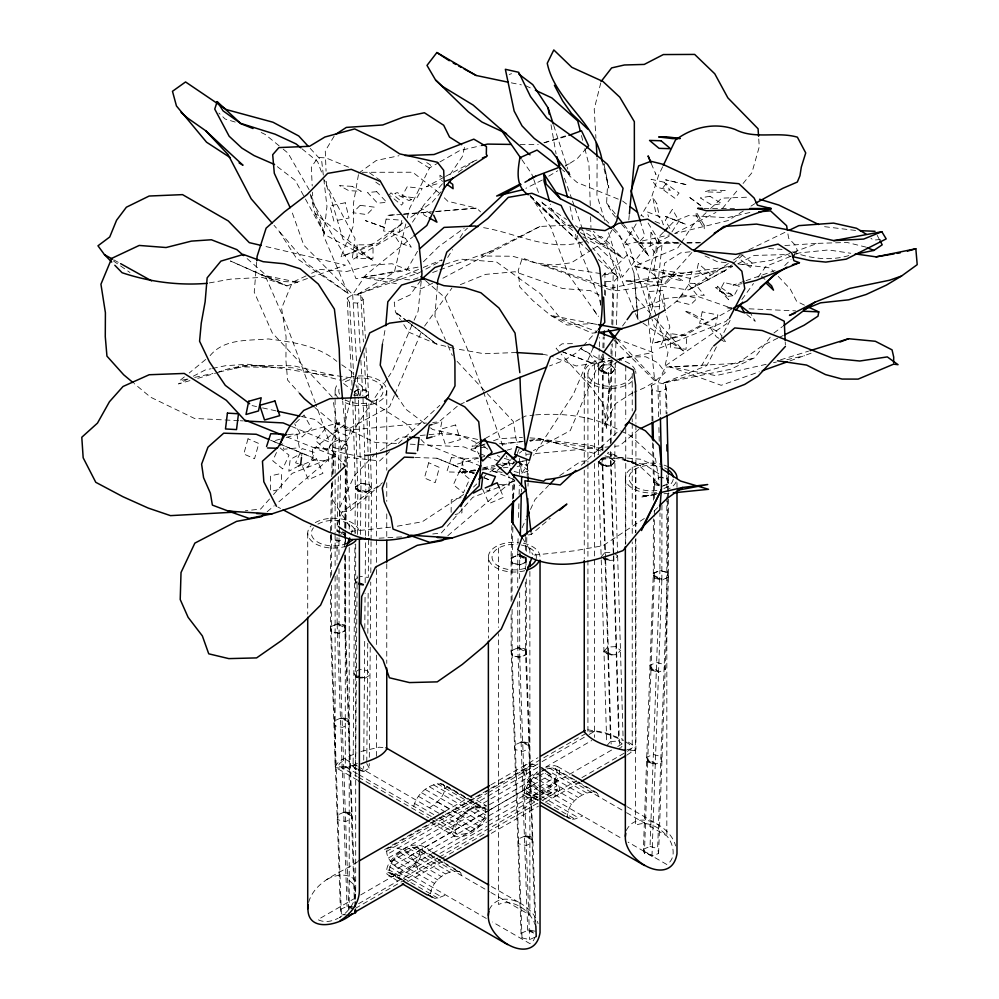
<?xml version="1.0" encoding="UTF-8"?>
<svg xmlns="http://www.w3.org/2000/svg" width="999" height="999" viewBox="0 0 999 999"><rect width="100%" height="100%" fill="white"/><g stroke="black" fill="none" stroke-linecap="round" stroke-linejoin="round"><path stroke-width="0.75" stroke-dasharray="5 3.75" d="M668.568 499.2L668.481 577.21L661.862 580.032L653.858 576.173L653.309 573.476L653.358 518.868M653.383 500.137L653.396 479.857L660.027 477.047L667.619 478.921L668.581 483.479L661.95 486.326M653.858 576.173L653.858 575.387L661.862 579.233L654.27 577.372L653.858 575.387M654.27 577.372L654.333 515.484M654.333 513.936L654.333 510.851M654.345 498.476L654.37 484.552L653.396 479.857M653.309 573.476L659.927 570.654L659.989 512.924M661.862 580.032L661.937 504.982M667.594 500.761L667.519 572.527L657.642 848.551L658.603 853.421L651.972 856.18L643.98 852.01L643.431 849.2L653.309 573.176L659.927 570.417L667.519 572.527L668.481 577.21M667.594 499.2L667.607 492.957M667.607 491.396L667.544 475.811M668.568 497.639L668.568 492.969M668.568 491.408L667.619 478.921L660.027 477.21L653.396 480.057L654.345 483.816L658.903 484.84M606.318 466.171L598.314 462.25L598.314 461.463L606.318 465.384L606.318 466.171L611.076 466.034L614.81 461.763L614.885 444.73M598.351 453.783L598.676 369.305L602.422 365.047L610.664 364.81L615.184 368.831L614.909 436.988M602.085 450.237L602.422 365.047M606.318 465.384L602.834 465.484L602.859 457.804M602.884 450.124L603.196 373.326L598.676 369.305M610.327 451.548L618.793 741.071L623.301 744.854L620.504 748.014M610.352 443.806L610.801 360.139M611.076 466.034L611.151 448.988M611.176 442.794L611.45 373.089L615.184 368.831M339.36 532.754L339.398 526.573M339.41 525.024L339.51 508.016L354.333 475.611L374.175 454.995M520.042 553.621L520.342 559.09L524.163 556.231M357.13 769.467L354.533 768.606L353.109 765.958L354.907 544.18M354.995 533.329L355.369 486.8L360.976 483.316L369.031 484.415L371.491 488.798L365.896 492.345L356.793 489.635L355.369 487.1L352.684 399.076M354.533 768.606L354.533 767.819L357.142 768.681M355.282 675.549L355.294 674.762L356.331 676.698L364.398 677.784L357.892 675.624M356.044 582.492L356.044 581.705L357.08 583.641L357.142 575.948M356.331 677.484L364.385 678.571L369.992 675.087L367.52 670.516L359.465 669.43L353.858 672.914L356.331 677.484L355.582 769.742L354.533 767.819M356.331 676.698L357.08 584.427L354.62 579.857L359.091 577.072M357.48 534.428L357.829 491.371L355.369 486.8M360.552 534.502L360.976 483.316M358.429 769.892L363.636 771.628L363.673 766.221M363.723 760.077L364.722 637.799M364.797 628.571L365.085 593.206M358.429 583.828L365.147 584.727L365.534 537.062M365.547 535.526L365.896 492.47L371.491 488.986L369.031 484.415L366.483 401.024M366.783 762.012L367.757 642.594M367.832 633.291L368.181 589.872M363.636 771.628L369.23 768.144L369.268 763.486M369.318 757.292L370.217 647.177M370.292 637.874L370.741 582.042M370.816 572.727L371.066 541.708M371.079 540.159L371.491 488.986M270.442 489.897L270.629 475.874L281.456 473.414L281.256 488.986L270.429 491.458M451.123 512.312L451.286 499.837L462.112 497.377M461.975 508.279L461.913 512.949L455.144 514.497M331.606 482.879L330.419 534.065L331.381 538.973L331.418 576.023M331.755 476.685L332.555 442.569L339.173 439.722L346.765 441.783L347.727 446.69L345.741 531.992M332.717 481.593L331.381 538.973L338.973 541.033L342.944 539.335M332.904 473.838L333.516 447.477L332.555 442.569M338.311 476.623L337.05 531.218L345.042 535.352L345.055 534.577L337.063 530.432L344.655 532.504M338.499 468.931L339.173 439.722M338.973 541.033L339.048 537.937M339.086 536.388L339.223 530.182M339.373 523.976L340.522 474.35M340.671 468.156L341.096 449.538L333.154 400.624M344.755 527.884L346.228 464.847M346.266 463.311L346.765 441.783M345.604 538.186L345.704 533.541M512.075 599.987L512.037 562.937L511.076 558.029L511.838 525.462M512.45 499.1L512.912 478.933M512.874 527.272L512.037 562.937L519.63 564.997L526.261 562.15L526.361 557.504M513.561 497.802L513.986 479.195M517.794 551.323L517.732 587.949M517.969 543.643L518.156 535.951M518.581 517.494L518.968 500.586M519.118 494.43L519.33 485.202M519.58 474.438L519.83 463.686L527.422 465.746L528.271 475.312M519.63 564.997L519.917 552.597M521.328 492.12L521.403 489.011M525.449 550.312L525.774 536.475M527.172 476.511L527.422 465.746M526.261 562.15L525.312 556.468L517.719 554.395L525.724 558.541M526.51 551.298L526.835 537.337M528.021 486.163L528.096 483.066M615.359 362.762L615.184 368.993L611.438 373.289L606.68 373.351L598.676 369.218L599.275 348.376M599.313 346.84L599.575 337.575M600.486 305.17L600.661 299.001M598.676 369.218L602.422 364.922L602.722 354.021M602.897 347.802L603.209 336.9M604.395 294.88L605.007 273.102L613.261 272.989L617.769 277.173L616.408 325.412M606.68 373.351L606.705 372.577L603.209 372.627L603.733 354.108M603.908 347.939L604.22 337.138M605.394 295.479L605.781 281.581L603.533 279.495M610.976 353.908L611.238 344.568M611.813 324.338L613.261 272.989M611.438 373.289L612.275 343.718M612.799 325.05L614.035 281.468L617.769 277.173L605.656 242.02L611.888 230.145M615.534 356.543L616.058 337.862M643.98 852.01L644.018 851.235L652.01 855.406L644.417 853.296L644.018 851.235M647.302 759.228L647.714 761.288L655.294 763.398L647.302 759.228L647.277 760.002L655.269 764.173L661.9 761.413L660.938 756.543L653.346 754.432L646.728 757.192L647.689 762.062L644.417 853.296M650.599 667.22L651.011 669.28L658.591 671.39L650.599 667.22L650.574 667.994L658.566 672.165L665.184 669.405L664.223 664.535L656.643 662.424L650.012 665.184L650.973 670.054L647.714 761.288M651.011 669.28L654.27 578.046L653.309 573.176M643.431 849.2L650.049 846.44L659.927 570.417M651.972 856.18L661.85 580.157L668.481 577.397L667.519 572.527L659.927 570.654M658.603 853.421L668.481 577.397M615.621 217.183L612.612 213.661L606.618 203.034L607.679 181.955L603.908 163.611L608.816 188.012L602.26 161.676M632.729 392.794L615.396 403.696L604.77 425.424L609.253 389.023L608.428 372.639L609.452 387.687L606.468 429.62L603.571 404.096L591.121 387.325L561.113 354.058M332.043 483.653L331.006 497.352L352.36 530.744L350.187 536.525M332.729 474.513L334.228 454.732L275.399 504.745M513.386 498.476L514.772 480.219M256.643 262.287L254.233 292.17L272.29 332.917L332.655 397.565M437.3 286.251L434.89 316.134L445.479 340.022M628.808 219.992L629.245 215.397M421.191 281.256L418.106 311.188L412.5 323.826M301.686 455.994L302.035 453.034L290.185 459.415L288.811 471.241L296.703 466.995M608.678 393.656L609.452 387.687M355.694 544.055L355.694 892.669C355.232 903.246 348.052 912.337 339.273 917.694L344.68 914.572M360.239 395.467L361.825 385.914L353.733 380.157M358.441 174.688L353.421 203.584L353.634 225.15L340.984 256.755L378.633 243.144L403.271 222.627L374.288 243.094L340.984 256.755M461.388 875.474L460.851 873.064L459.278 871.44L418.194 847.714C405.169 845.466 388.648 858.803 389.498 872.239L401.66 879.994M413.761 806.33C416.483 794.093 430.082 781.93 442.994 784.215L485.639 809.565C486.488 823.001 469.967 836.338 456.943 834.09L429.957 818.506M442.994 784.215L444.555 785.838C446.316 795.529 436.575 802.971 429.42 807.779M456.943 834.09L455.382 832.467C453.509 824.462 461.014 817.919 466.458 813.223M540.584 771.902C533.778 776.61 524.7 783.915 526.461 793.169L538.636 800.911M382.455 344.068L385.239 328.808M417.694 869.592C414.972 857.354 401.373 845.191 388.461 847.477L386.9 849.1C385.139 858.79 394.88 866.233 402.035 871.041M536.875 789.06C530.519 783.578 521.778 775.948 523.951 766.62L525.786 764.722L528.683 763.873L532.467 764.11L540.409 767.17M537.537 787.761C532.092 783.066 524.587 776.523 526.461 768.518L530.519 766.158L537.537 767.494L386.9 854.532M487.699 811.051L549.425 775.411C553.334 779.632 558.541 785.189 556.73 791.42L552.672 793.793L545.654 792.444L541.595 790.471M350.424 399.438L344.73 424.438L315.559 447.24L363.037 457.267M731.892 308.928L685.751 334.902L652.397 343.506L659.153 313.973L659.815 292.595L664.61 263.174L680.694 252.859L691.233 251.661M405.831 223.938L394.343 272.265L357.205 294.543L418.781 272.877L442.157 260.402M407.267 217.907L409.415 208.853L429.458 167.969L438.598 162.7M464.51 147.427L462.275 156.681L448.489 176.885M600.774 82.917L594.218 109.078L595.941 138.237M648.813 318.868L657.142 291.533L661.962 245.567L646.565 220.554M337.525 524.338L341.858 512.087L382.505 482.779M308.604 902.347C315.097 879.994 340.584 873.301 357.779 861.725M512.687 464.523L513.848 461.75M517.332 453.409L519.068 449.238M394.33 395.504L389.598 406.655L345.916 430.369L426.498 423.027M394.93 394.106L422.177 330.032M602.834 353.996L570.254 430.619L533.391 450.624M411.875 325.224L392.719 370.429L388.486 376.91M593.156 347.789L573.376 394.393L533.603 455.344M522.102 527.747L525.973 519.293M530.481 509.44L534.989 499.575L548.563 485.464M276.486 452.497L272.715 460.739L282.717 468.893L288.998 455.182L280.107 447.914M357.58 780.182L335.989 767.731L335.115 766.395C339.535 758.815 349.363 756.418 356.93 752.959M490.059 488.211L488.861 490.809L483.254 489.035M662.649 166.771L658.603 175.212L651.098 198.751L640.896 215.946M658.666 416.695L657.904 382.555L666.345 365.147L726.71 323.651L728.795 319.63M730.119 320.342L721.216 337.612M716.42 346.94L706.842 365.572L663.436 383.042L730.544 369.28L754.607 357.779L770.878 336.338M489.26 909.602C500.474 887.274 532.954 904.907 538.111 923.688M535.601 936.45L533.391 940.583L529.87 943.593L492.47 922.002M626.223 830.531C637.874 807.779 671.003 826.498 675.599 845.928M417.52 251.273L406.568 270.467L362.475 277.347L398.926 284.166M712.549 346.953L701.56 365.709L669.605 366.683L721.178 385.302L759.327 371.778M636.188 223.876L623.626 245.03L669.805 234.865M334.203 136.064L325.274 150.924L326.061 171.141M447.664 257.455L452.584 249.613M459.977 237.849L464.085 231.306L467.482 228.134M671.927 231.943L679.008 220.916L672.377 209.365L665.297 220.404L671.191 230.657M333.516 447.477L341.096 449.538L387.637 378.209M529.37 461.838L521.753 473.501L514.173 471.441M680.481 243.981L678.021 247.752L634.115 266.346L690.334 278.446L726.847 266.833L732.941 265.946M681.306 242.72L692.794 225.137L706.143 212.687M352.06 385.327L347.09 298.177L352.684 294.605L365.459 275.274L412.699 236.95M627.459 751.31L632.23 747.851L632.23 541.957M626.997 755.044L635.913 749.088L635.913 538.698M459.278 871.44C446.266 869.192 429.745 882.529 430.581 895.966L434.64 898.326L437.887 898.126L445.716 895.004M486.326 817.994C479.532 827.896 467.632 839.26 454.695 836.263L430.419 822.239M598.351 796.39L597.814 793.993L596.253 792.357C583.229 790.109 566.708 803.458 567.557 816.882L571.615 819.255L574.85 819.043L582.692 815.933M795.791 252.747L797.389 250.499L795.429 245.329L788.611 238.224L787.724 232.667M424.6 326.099L451.91 288.074M622.552 325.986L626.198 320.916M741.895 299.475L753.496 283.504M757.954 277.36L765.971 266.308L790.534 256.418M740.521 253.721L737.811 257.43L750.299 267.407L752.996 263.686L741.658 254.633M420.779 280.382L410.04 294.955L394.23 302.297L395.417 312L400.424 319.568M389.235 194.942L390.971 192.807L403.296 202.947L401.561 205.082L390.359 195.866M722.452 208.441L739.135 188.237M743.069 183.479L751.897 172.777L759.277 146.716L758.678 137.75M441.146 191.721L432.242 202.185L408.304 219.068M602.21 276.323L605.007 273.102M728.084 319.056L726.123 321.303L659.427 348.164L669.867 327.222L665.634 312.287M442.407 183.791L424.188 204.533L410.214 225.562L352.085 259.952L355.057 238.574L326.598 185.14L326.361 178.921M598.314 462.25L602.047 457.979M269.518 499.001L260.664 509.028L245.304 510.801M273.464 494.53L292.158 473.364L335.564 456.418L287.812 437.262M586.538 148.127L577.235 158.654L565.434 166.134M691.882 252.522L665.496 282.218L625.961 280.956L724.5 271.041L731.468 264.972M601.073 554.482L598.314 462.375L602.047 458.166L610.302 457.742L614.81 461.526L617.544 552.872M613.723 553.983L611.076 465.734L614.81 461.526M601.148 556.818L604.882 552.609L602.047 458.166M615.384 554.083L617.644 555.968L613.91 560.177L605.656 560.601L603.396 558.703M603.97 651.261L607.717 647.052L615.958 646.628L620.479 650.411L616.733 654.62L608.491 655.044L603.97 651.261L611.975 654.869L611.95 654.058L603.945 650.461L608.466 654.245L611.95 654.058M606.805 745.704L610.539 741.495L604.969 555.706M679.145 243.094L638.336 243.069L644.767 235.951L640.908 223.277M582.18 346.978L577.335 352.247L564.035 360.452L549.537 365.934M583.141 345.916L597.39 330.432M663.486 232.105L659.352 236.338L653.758 270.504L665.209 310.789M669.692 225.762L673.826 221.528L688.536 215.559L727.359 217.695L749.887 212.487M596.715 324.363L592.22 323.576L567.107 325.062L550.561 315.347L532.917 300.649L519.767 286.913L518.231 270.367L522.327 257.992L609.865 289.71L617.007 290.721L665.734 283.903L675.374 274.101L691.932 271.94L688.511 284.94L677.497 300.674L665.209 309.952M423.426 261.788L438.524 246.765L464.223 228.097M473.489 487.112L476.685 483.978M484.14 476.673L486.276 474.587M654.145 511.076L658.403 506.905M784.727 265.584L791.021 259.465M295.716 422.814L304.083 414.96L311.426 428.209L302.023 437.025L294.668 423.801M478.471 444.817L475.324 447.764L479.008 454.37M389.56 451.66L379.595 460.964L344.255 456.805L344.805 461.401M398.414 443.394L439.822 405.319M710.589 208.541L721.703 198.164L749.15 197.115M581.281 465.284L619.318 430.307M205.682 359.478L189.198 373.014M210.115 355.619C224.363 338.336 248.164 340.821 268.281 338.936C292.12 341.97 317.782 345.392 336.838 361.363M732.629 263.961L743.069 254.857M341.858 512.087L350.624 510.464L382.642 483.154M528.359 534.964L531.281 534.428L550.262 518.244M465.784 811.925C459.428 817.407 450.686 825.037 452.872 834.365L454.695 836.263M536.875 772.627C530.519 778.109 521.778 785.738 523.951 795.067L537.924 803.97M267.158 511.738L274.226 505.744M457.267 406.256L438.886 421.89L432.692 422.452M447.814 535.701L513.711 479.695M639.073 429.245L619.542 445.854L614.897 446.278M184.365 376.898L179.545 380.769L188.636 378.746M501.086 467.395L496.216 471.203L502.16 472.452M502.297 466.446L510.801 459.802M519.318 453.146L521.74 451.248M463.673 494.505L422.265 521.765L394.805 526.635M773.925 333.017L782.592 326.486M644.33 518.469L602.921 545.729L573.938 550.874L531.593 555.357M340.647 534.415L343.506 532.267M358.703 173.164L376.336 160.452L398.963 155.744M489.885 472.028L495.891 467.769M458.229 172.24L474.313 160.964L478.359 159.478M617.981 361.488L605.531 370.229L603.071 370.854L589.56 354.008L580.357 348.414M619.23 360.602L624.213 357.105L645.704 356.755L657.966 362.812L665.247 372.639L653.134 382.692L644.018 387.962L634.14 392.182M380.357 450.799L400.137 437.4L407.879 436.663M559.777 475.599L580.794 461.363L590.084 460.489M728.358 263.486L688.611 289.985L625.961 280.956M733.491 260.065L741.183 254.932M541.595 793.943C549.937 788.336 561.288 779.67 559.24 768.368L557.417 766.47L554.507 765.609L546.328 767.17M347.09 298.177L349.538 302.447L357.592 303.134L363.186 299.55L360.739 295.279L352.684 294.605L303.796 245.192L291.446 210.464M354.732 391.67L358.092 389.523L366.146 390.209L368.606 394.468L364.123 397.34M591.883 249.725L571.428 262.762L553.471 265.047L535.227 262.899L512.749 256.231L480.931 256.006L539.922 226.448L569.892 225.112L574.325 226.398M593.156 248.913L600.824 244.031L609.44 243.369L601.236 236.488L583.99 241.583M354.732 391.483L358.092 389.36L366.146 390.209L368.606 394.605L368.706 397.689M366.371 396.016L368.606 394.605M743.318 210.951L728.046 220.579L675.636 233.441M750.948 206.131L754.769 203.721M355.369 487.1L360.976 483.553L369.031 484.415L368.281 577.459L360.214 576.373M353.109 765.958L358.703 762.474M542.307 180.02L525.886 188.324M548.738 176.161L557.729 170.767M479.907 441.583L471.965 446.191L478.084 445.641M485.202 438.524L520.404 418.656M445.092 788.248L447.689 786.75L488.773 810.464M445.142 811.288L467.982 798.101M490.834 784.902L537.924 757.717M585.988 733.441L383.766 850.012L386.363 851.51L487.012 793.393M386.9 849.1L530.519 766.158M488.136 792.707L540.709 762.399M542.045 761.625L587.699 735.264M589.048 734.49L594.417 731.393L599 732.08L610.077 735.064L623.451 740.684M388.461 857.966L466.446 812.874M475.699 807.604L537.574 771.802M545.554 767.195L591.77 740.509M390.959 861.575L537.599 776.835M538.936 776.061L544.305 772.951M409.865 855.993L486.351 811.825M394.193 865.122L489.473 810.102M490.821 809.327L533.766 784.54M397.977 868.343L537.912 787.474M539.248 786.7L552.672 778.945M355.282 898.039L317.882 919.629C324.313 922.914 332.018 921.553 338.137 918.218M360.627 894.954L431.705 853.845M432.892 853.221L486.725 822.077M487.912 821.453L537.712 792.632M539.06 791.857L612.387 749.6M617.732 746.515L623.076 743.431M417.157 866.57L434.602 856.505M439.972 853.396L486.938 826.285M488.286 825.511L537.937 796.84M539.285 796.066L556.73 786.001M358.604 903.708L437.824 857.979M439.16 857.204L538.473 799.862M539.81 799.088L557.255 789.023M355.469 908.341L440.472 859.265M441.82 858.491L486.351 832.779M487.699 832.005L537.624 803.184M543.019 800.062L576.585 780.681M581.942 777.597L626.123 752.085M407.679 881.667L442.757 861.425M491.308 833.378L538.523 806.118M545.267 802.234L580.157 782.092M439.897 161.95L459.478 150.687L480.157 145.829M539.922 226.448L440.759 279.358M444.168 177.173L426.348 186.751L440.596 182.892M445.542 176.436L474.313 160.964M715.509 317.595L684.065 334.24L652.397 343.506M724.5 271.041L688.611 289.985L732.554 266.496M187.924 379.008L178.521 383.916L190.359 380.482M193.294 376.211L205.369 369.917L211.089 368.718M737.961 263.724L754.158 255.419L783.653 254.658L790.933 256.268M669.093 236.301L644.255 248.963L622.302 277.11L608.004 230.906M674.612 233.491L715.958 212.437M521.678 417.994L525.511 416.034L534.215 415.035M777.721 338.174L762.412 345.679L737.724 363.349L664.772 367.182L667.994 352.397L646.64 286.363L654.233 250.587L666.72 241.608L678.408 242.882L681.031 244.206M779.108 337.487L783.278 335.452M545.654 769.242L541.595 771.228L545.566 773.513M748.875 249.8L786.325 231.681M459.79 404.62L465.297 401.985M432.592 283.241L421.703 288.436L408.042 285.876M306.119 275.874L292.357 282.342L281.593 308.192L286.064 336.675L285.939 360.664L287.6 380.082L298.426 392.157M311.613 273.289L319.88 269.405L346.715 271.491L372.09 265.072L392.02 263.724L417.482 273.564L419.767 275.562M326.86 879.57C335.976 873.988 351.473 872.164 357.205 883.228M347.427 915.296L341.358 913.973L340.397 909.365L330.519 626.985L337.15 624.05L344.73 625.711L345.691 630.319L355.132 900.349M330.519 626.985L331.481 631.593L339.073 633.254L345.691 630.319M340.434 718.169L333.816 721.116L334.777 725.724L342.357 727.384L348.988 724.437L348.027 719.829L340.434 718.169L348.426 721.778L344.73 625.711M534.902 937.237L529.607 939.597L522.015 937.936L521.053 933.328L511.176 650.948L517.807 648.014L525.387 649.675L526.348 654.283L535.851 925.848M511.176 650.948L512.137 655.556L519.73 657.217L526.348 654.283M343.731 812.299L337.1 815.234L338.062 819.842L345.654 821.515L352.272 818.568L351.311 813.96L343.731 812.299L351.723 815.908L348.027 719.829M521.091 742.132L514.473 745.079L515.434 749.687L523.014 751.348L529.645 748.401L528.683 743.793L521.091 742.132L529.083 745.741L525.387 649.675M340.397 909.365L347.028 906.418L353.683 909.427M524.388 836.263L517.757 839.197L518.718 843.805L526.311 845.479L532.929 842.532L531.967 837.924L524.388 836.263L532.38 839.872L528.683 743.793M521.053 933.328L527.684 930.381L535.676 933.99M330.469 577.41L330.419 534.19L331.381 538.973L338.973 540.884L341.621 539.722M330.519 626.81L337.138 623.925L345.142 627.847L345.691 630.606L339.073 633.491L331.481 631.593L330.519 626.81L330.482 588.211M511.126 601.373L511.076 558.154L517.707 555.269L525.299 557.167L526.261 566.583M511.076 558.154L512.037 562.937L519.63 564.847L526.261 561.95M511.176 650.774L517.794 647.889L525.799 651.81L526.361 654.57L519.73 657.454L512.137 655.556L511.176 650.774L511.138 612.175M652.072 421.103L651.273 385.414L657.904 382.555L665.484 384.253L666.445 388.823L667.007 413.648M651.273 385.414L652.235 389.972L659.827 391.67L666.445 388.823M341.096 449.538L347.727 446.69M528.384 470.654L521.753 473.501L518.781 455.157M511.076 558.029L517.707 555.182L525.699 559.315M663.274 485.851L668.581 483.603M357.205 294.543L421.815 268.057M423.251 267.47L441.92 259.815M460.339 284.653L485.601 274.388L514.96 271.74L562.624 288.536L590.247 290.609L603.583 297.24M639.585 309.19L666.258 298.351L695.616 295.704L732.005 308.341M796.303 254.096L799.2 252.934L828.508 249.937L850.786 253.271M613.299 361.501L607.829 363.698L605.756 362.924L580.456 348.264M618.756 359.303L624.213 357.105M234.141 368.643L242.17 365.484L293.506 365.771L332.967 375.199L350.274 377.684L352.585 379.333M514.785 480.956L472.814 497.327L441.321 532.991L429.046 534.415M789.972 360.901L811.663 352.972M479.495 446.016L471.103 449.163L478.783 448.002M480.894 445.504L485.089 443.931M493.494 440.784L499.088 438.686L522.44 437.4M866.27 247.178L847.077 242.47L817.469 243.356L771.041 260.414L739.035 265.06M418.082 277.822L412.262 279.957L362.475 277.347M432.629 272.515L438.449 270.379M439.897 269.855L496.59 249.151M307.467 278.471L287.025 285.876L262.262 277.36L230.769 279.121L208.491 283.067M310.389 277.447L345.467 265.16L262.824 245.816M565.272 165.222L569.293 163.824M744.617 281.119L733.004 285.14L742.082 283.666M746.066 280.619L775.099 270.554M509.228 74.475L511.563 73.689M544.005 142.72L565.646 135.827M445.117 264.223L461.063 259.178L496.565 261.975L540.584 293.843L560.114 317.982L596.428 331.443M780.494 359.852L808.603 351.124M360.939 751.485L379.195 747.202L385.889 747.776M356.93 765.234L342.682 768.293L335.989 767.731M546.915 768.868L552.672 767.906L555.157 768.631L596.253 792.357M475.237 806.468L483.429 804.907L486.326 805.768L472.939 798.039M475.824 808.166L481.593 807.204L484.078 807.941M537.537 794.193L533.766 795.316L528.034 794.792M536.875 796.253L528.683 797.814L525.786 796.965M582.554 242.008C547.764 251.91 514.76 232.155 480.869 227.235M544.118 142.845L566.183 136.388M197.765 378.346L215.522 373.201M217.008 372.777C254.433 356.606 294.343 373.851 332.967 375.199M433.529 424.088L441.845 421.728L439.135 434.915L433.591 436.488M280.282 439.098L272.877 441.171L278.446 443.481M286.214 437.437L339.573 422.502L329.133 447.502L342.22 462.674M415.222 457.505L436.925 458.229L453.534 465.134L478.721 458.079M480.207 457.667L484.652 456.418M506.893 450.199L514.298 448.126M663.436 383.042L754.607 357.779M631.48 748.988L626.922 749.5M635.027 750.411L628.346 750.973M475.249 469.73L460.452 473.189L475.037 470.417M482.654 467.994L494.493 465.222M495.979 464.885L516.683 461.775M657.392 493.344L641.108 497.152L657.23 494.093M355.207 764.859L345.279 766.795L339.535 766.308L338.786 765.172L339.535 763.523L345.279 759.203L357.292 766.133M766.146 364.335L715.858 375.636L669.605 366.683M773.538 362.674L776.485 362.013M786.837 359.69L804.57 355.719M194.705 377.397L212.912 373.364M218.968 372.015L242.108 366.883L292.545 367.782L340.484 380.244M675.374 274.101L611.301 288.137L542.332 264.648L607.717 274.675L627.784 254.408L665.734 283.903M212.525 368.419L225.399 365.734L247.715 364.26L268.094 366.808M848.813 255.582C830.044 261.089 810.576 258.791 792.494 251.848M612.424 360.364L576.223 365.971L551.248 356.156M618.443 359.19L653.084 352.46L615.309 338.449M482.679 468.968L494.917 466.645M501.036 465.497L527.035 460.564L518.156 461.6M418.032 267.145L355.994 278.721L350.412 264.673L313.037 203.047L312.512 192.17M480.319 447.764L486.463 446.828M501.823 444.505L523.339 441.233M529.482 440.297L538.698 438.898L592.07 445.629L606.356 451.573M726.847 266.833L682.629 273.276L634.115 266.346M596.803 332.542L592.307 333.179L550.561 315.347L592.22 323.576M535.664 414.872C564.185 412.737 593.943 416.321 619.343 430.219M350.936 531.393L393.281 526.91M475.661 470.554L460.302 472.09L468.918 471.578M481.805 469.942L501.785 467.944M503.321 467.794L507.929 467.332M517.145 466.408L527.897 465.334L517.594 462.3M656.318 494.517L640.958 496.053L649.575 495.541M663.998 493.756L671.69 492.982M880.431 239.46L873.226 240.172L870.903 238.187M288.249 434.577L296.79 433.753L299.388 447.739L283.728 449.238L282.692 443.643M474.35 472.24L464.398 473.201L461.788 459.215L477.447 457.717L478.234 461.913M420.279 435.502L440.409 433.591L460.002 435.289L478.271 443.481M600.936 459.465L621.066 457.554L640.659 459.24L658.928 467.445M526.573 454.333L608.703 446.84M479.607 445.504L485.726 444.967M499.488 443.743L523.963 441.57M401.773 214.423L386.888 215.409L397.727 214.535M403.296 214.285L433.878 211.726M435.402 211.601L476.685 208.129L480.556 211.888M403.921 214.036L430.232 211.9M436.426 211.401L476.685 208.129L447.814 201.298L441.208 194.743M784.864 245.529L817.469 243.356M391.059 873.875C404.083 876.111 420.604 862.774 419.755 849.337L418.194 847.714M401.598 536.9L375.836 538.361M598.314 462.375L602.822 466.158L611.076 465.734M604.882 552.609L610.377 552.322M603.371 557.904L605.631 559.802L609.115 559.615L609.14 560.427L603.808 558.016M610.539 741.495L618.793 741.071M603.196 373.326L611.45 373.089M603.421 457.942L610.302 457.742L614.81 461.763M572.464 343.631L562.112 343.831L556.118 348.289L560.114 352.909M686.875 242.969L699.25 242.769M605.781 281.581L614.035 281.468M602.422 364.922L610.664 364.797L615.184 368.993M638.336 243.069L679.47 242.857M687.087 242.819L700.799 242.745M362.312 172.303L412.699 172.228L440.109 193.644M703.796 208.366L734.477 208.466M520.142 144.468L538.236 144.568M587.712 729.819L603.396 732.142L622.989 739.335M594.417 731.393L588.686 731.88L587.924 733.016L587.924 560.264M855.594 230.457L822.726 226.448M732.055 308.079L725.861 307.804L731.243 308.042M749.088 308.828L795.641 310.864M238.773 420.666L194.43 418.431L150.449 397.127L134.153 383.529M396.491 443.469L375.087 442.395L331.106 421.091L314.81 407.492M410.252 444.168L463.798 446.89L479.22 453.296M240.297 420.754L243.356 420.904M768.681 248.539L782.055 249.388M516.458 352.522L484.04 353.733L455.781 348.763M542.494 354.22L549.862 355.619M529.97 437.899L538.998 438.499L598.863 454.632M492.944 471.553L501.523 472.215M499.338 484.453L509.328 485.227L508.828 475.886M356.768 488.836L357.817 490.696L365.871 491.545L356.768 488.836L356.793 489.635M726.186 262.662L717.332 261.713L705.032 255.969M737.974 263.936L770.192 267.957L773.363 271.278M357.829 491.371L365.896 492.47M358.429 584.615L365.147 585.514L358.641 583.354M358.266 770.117L363.636 770.841L358.441 769.105M511.276 82.83L521.378 84.865M604.969 455.919L644.667 464.672L659.49 474.2M477.622 439.448L432.729 429.545L430.294 427.709M252.073 405.582L256.568 406.581M262.55 407.892L276.011 410.864M301.461 416.483L314.935 419.455L346.603 445.829L342.682 401.024M528.658 742.994L521.066 741.333L529.058 744.942M347.989 719.03L340.409 717.369L348.401 720.991M531.943 837.125L524.363 835.464L532.355 839.073M351.286 813.161L343.706 811.5L351.698 815.109M535.239 931.255L527.647 929.582L535.639 933.203M354.583 907.292L346.99 905.618L353.658 908.628M675.636 182.143L665.596 179.832L687.499 184.94L677.472 182.63M558.591 443.606L538.698 438.898L530.082 441.021L538.548 440.272L591.333 447.49L601.473 451.273M454.295 348.401L436.376 344.006L408.753 332.168L401.248 320.829M654.37 484.552L659.427 485.801M337.05 531.306L344.63 533.204L345.042 535.227M525.799 651.023L525.387 649L517.794 647.102L525.799 651.023L525.799 651.81M345.142 627.06L344.73 625.037L337.138 623.139L345.142 627.06L345.142 627.847M357.767 395.829L353.871 394.755L353.921 395.567M654.27 578.046L661.85 580.157M650.973 670.054L658.566 672.165M647.689 762.062L655.269 764.173M650.049 846.44L657.642 848.551M586.113 229.807L590.546 231.081L600.824 244.031M504.333 458.404L510.227 460.139M431.156 851.735C421.653 842.157 409.428 843.518 399.9 851.71C393.544 857.192 384.802 864.822 386.988 874.137L400.949 883.054M388.811 876.036C403.996 878.658 423.251 863.111 422.265 847.439L420.442 845.541M235.202 122.065L225.162 119.018L218.906 113.074M298.401 463.723L295.592 462.837L302.148 448.563L314.772 452.572L308.204 466.845L299.8 464.173M358.641 582.567L365.147 584.727M357.879 676.41L364.385 678.571M624.825 460.077L638.686 465.109L659.652 484.727M607.28 453.421L640.621 465.846L607.779 452.172M348.564 167.17L325.886 157.867L317.932 157.517L311.313 167.308L312.212 185.951M561.663 351.486L592.807 363.449L563.086 352.048M655.019 221.516L663.361 224.8L660.801 217.195L646.89 211.713L648.601 216.783M513.336 479.22L425.05 443.806L421.029 439.46M453.534 465.134L474.438 473.776M484.203 477.809L491.171 480.681M279.845 444.056L313.299 457.867L279.083 443.706M480.619 453.871L484.827 455.619M486.226 456.193L510.052 466.083L506.381 455.881M436.925 458.229L474.001 473.576M483.978 477.709L491.108 480.656M291.546 426.423L329.395 442.12L315.771 404.233M270.529 440.172L277.66 443.119M618.281 199.151L577.285 182.58L569.28 175.712M606.455 558.416L609.115 559.615M659.265 484.315L653.945 481.893L653.958 482.692L659.29 485.114M525.711 85.727L532.579 88.936M261.189 132.505L265.284 134.49L282.03 148.202M620.716 430.881L630.244 435.514L655.494 458.666L659.315 482.754M804.42 305.145L796.64 301.323L790.259 289.023L777.584 275.712M606.705 372.577L598.701 368.444L603.209 372.627M277.797 506.993L280.507 508.429M310.214 194.118L315.072 213.399L372.577 260.227L325.037 234.74L295.254 180.432L275.799 165.459M431.131 213.774L420.916 208.154L424.163 215.147L427.997 217.258M113.898 259.915L119.293 262.912M557.417 766.47L570.804 774.2M627.047 806.68L657.854 824.462M552.672 767.906L597.814 793.993M549.425 768.106L625.212 811.9M626.548 812.674L666.832 835.938C673.451 843.668 676.935 858.066 666.832 864.51L628.096 842.145M552.272 773.064L586.738 792.969M546.903 774.287L582.692 794.942M537.537 773.925L578.633 797.639M523.339 769.43L525.936 770.928M533.766 777.147L537.737 779.445M539.06 780.207L574.85 800.873M530.519 780.694L538.473 785.276M539.797 786.051L571.615 804.42M528.034 784.302L538.636 790.421M539.959 791.183L622.752 839.06M526.461 787.736L578.633 817.906M537.862 797.652L525.936 790.758L523.339 792.257L537.912 800.674M539.06 798.388L574.85 819.043M526.461 793.169L538.473 800.124M566.308 816.195L571.615 819.255M565.147 816.22L569.118 818.518M440.497 783.478L485.639 809.565M437.25 783.678L486.176 811.975M433.479 784.814L473.713 808.104M475.037 808.865L485.639 814.997M429.42 786.8L469.505 810.014M470.829 810.776L484.078 818.431M425.374 789.497L481.593 822.04M421.59 792.731L462.687 816.445M437.25 801.847L478.346 825.574M418.344 796.265L474.562 828.808M358.629 766.907L441.358 814.672M442.37 815.184L470.517 831.505M414.298 803.308L434.178 814.784M439.473 817.856L455.382 827.035M357.355 773.775L345.279 766.795L345.279 553.796M358.703 774.55L432.317 817.045M433.641 817.819L454.845 830.057M339.535 766.308L357.08 776.435M358.429 777.21L428.608 817.731M491.421 886.525L520.891 903.533M415.709 846.977L460.851 873.064M412.462 847.189L489.585 891.757M490.921 892.532L529.87 915.009L533.391 920.379L535.601 925.986M408.678 848.313L449.775 872.04M404.632 850.299L445.716 874.025M400.574 852.996L441.658 876.722M396.79 856.23L437.887 879.957M393.556 859.764L434.64 883.491M391.059 863.373L487.125 918.918M389.498 866.807L441.658 896.99M437.887 898.126L388.961 869.842L386.363 871.34L402.272 880.519M389.498 872.239L404.083 880.656L393.556 874.6M427.934 894.442L430.581 895.966M428.009 894.505L434.64 898.326M428.171 895.291L432.155 897.589M582.966 236.813L594.705 243.681L614.348 262.05L638.011 319.68L641.795 322.29M572.315 227.747L566.995 224.55L542.232 202.859L541.183 199.95M580.307 232.542L622.926 258.129L593.281 231.119M718.793 338.274L716.283 336.738L710.002 327.222L720.004 333.341L721.578 335.726M720.042 339.036L726.285 342.857L722.352 336.913M426.71 162.625L430.382 164.897L430.294 168.606L416.795 160.277M372.752 402.435L406.968 424.238L415.01 432.942M628.346 742.12L632.442 744.792L635.913 749.088M625.749 741.882L629.27 744.18L632.23 747.851M483.591 446.391L488.611 449.687M497.402 455.457L499.912 457.105M541.595 769.48L543.618 770.828M323.788 179.083L326.96 206.418L323.614 235.814L348.239 293.494L296.341 258.104L278.958 231.031L274.001 225.275M542.232 202.859L566.57 219.53M575.536 225.674L578.096 227.422M579.383 228.296L622.926 258.129M643.056 323.152L683.441 350.949L652.472 315.859M341.783 364.785L351.673 371.64L353.559 377.472M369.405 172.74L380.656 180.607M375.811 182.155L380.819 185.652M113.399 260.926L129.957 272.527M442.232 176.885L439.91 175.225L440.284 179.633L442.619 181.281M372.577 260.227L342.907 239.111L329.757 194.33L324.475 180.107M700.786 205.507L688.411 196.516L700.674 205.632M348.239 293.494L306.755 263.336L278.958 231.031M572.764 230.444L563.224 223.277L551.798 209.902L550.249 204.133M424.213 423.114L405.944 409.315L398.414 398.139M622.577 200.999L627.547 204.758M641.221 215.097L643.706 216.97M407.467 321.416L395.417 312L405.032 319.705M408.666 322.352L436.376 344.006L406.243 320.679M746.852 314.573L755.232 321.278L750.986 313.973M343.644 383.504L352.997 391.121M354.17 392.07L360.015 396.828L355.919 384.752M283.216 149.176L288.012 153.097L309.103 189.673M302.023 148.814L317.62 161.613L322.365 174.413M517.869 461.975L527.26 469.792L525.774 452.797M683.441 350.949L654.27 326.298L651.972 319.118M349.213 880.556L352.734 883.566L354.945 887.699L355.694 892.669M562.425 169.805L564.71 171.778M425.487 280.569L444.917 297.59L467.107 348.376L482.817 390.322M247.115 258.604L264.26 273.626L286.451 324.413L315.247 402.784M598.314 461.463L602.834 465.484M589.173 251.111L576.585 239.648L575.174 232.08M598.326 259.453L617.769 277.173L592.682 247.864M764.947 279.408L760.539 275.162L761.987 278.434M530.282 195.816L576.935 240.097L529.245 195.879M529.932 195.592L560.314 225.137L534.228 201.336L551.036 227.834L568.481 274.675L598.488 316.483M613.898 340.184L654.745 380.869L648.376 320.304M599.5 213.586L608.841 223.177M614.023 228.509L619.205 233.828L633.965 272.814L638.011 319.68L633.965 272.814M612.612 229.333L629.27 246.428L651.51 317.682M555.157 768.631L556.73 770.266C558.491 779.957 548.751 787.399 541.595 792.207L546.328 794.517L554.507 796.078L557.417 795.216L559.24 793.318C561.263 786.575 555.943 780.331 551.673 775.686M616.82 338.786L657.904 382.555M457.105 361.338L486.238 392.545M487.275 393.656L513.311 421.528L517.032 444.468M310.202 148.401L321.678 160.851L323.614 177.56M635.963 297.14L651.448 314.685M621.653 224.213L648.751 255.869L630.219 224.163M586.663 240.834L588.673 243.182M606.618 203.034L615.234 213.848M623.851 224.65L648.751 255.869M614.86 339.31L619.405 345.654M521.89 159.715L531.655 173.751L533.241 178.122M593.943 310.14L598.039 316.433M522.34 538.011L533.016 554.707M366.77 763.573L369.23 768.144M877.209 235.352L879.345 239.41M315.072 213.399L325.037 234.74L311.151 195.479M482.579 489.085L489.035 503.596L503.608 497.277L500.099 489.36M447.964 345.642L452.322 355.482M651.236 163.486L655.981 174.588L654.008 169.793M533.778 179.57L539.06 194.131M483.341 391.77L502.722 445.691M564.435 178.209L571.503 198.114M572.514 200.961L574.537 206.668M575.037 208.092L586.151 239.41M553.708 125.412L567.757 169.093M604.77 220.467L596.94 195.13L597.115 158.179M570.017 206.393L573.488 223.002M581.455 135.502L582.954 141.359M584.84 148.664L588.96 164.748L590.322 207.592M600.786 304.907L598.95 297.365L580.894 252.61L577.335 235.527M551.023 124.8L556.081 153.921M530.919 531.356L531.281 534.428M345.716 469.068L350.624 510.464M363.186 299.55L365.409 338.449M365.946 347.789L368.606 394.468M360.739 295.279L363.399 341.97M364.023 352.859L366.433 399.475M357.592 303.134L360.414 352.497M360.851 360.214L362.874 395.704M352.684 294.605L356.593 363.062M357.38 377.073L358.092 389.523M349.538 302.447L353.671 374.962M354.645 391.933L354.907 396.566M785.214 341.945L785.351 344.905M531.967 837.924L535.014 925.024M519.73 657.217L529.607 939.597M527.684 930.381L517.807 648.014L517.744 598.851M522.015 937.936L512.137 655.556L512.087 609.253M351.311 813.96L354.358 901.061M339.073 633.254L348.888 914.085M337.15 624.05L347.028 906.418M341.358 913.973L331.481 631.593L331.431 585.289M590.621 216.783L590.958 227.51M368.893 403.871L371.491 488.798M363.012 398.139L364.685 452.622M364.722 454.183L365.896 492.345M358.092 389.36L358.366 398.626M358.416 400.162L360.976 483.553M354.945 397.29L357.817 490.696M617.644 555.968L623.114 738.661M613.761 555.531L619.567 749.063M602.822 466.158L605.631 559.802M605.656 560.601L608.466 654.245M608.491 655.044L611.151 744.08M601.236 559.877L606.73 743.368M668.406 475.711L668.581 483.479M665.484 384.253L666.146 413.736M659.827 391.67L660.414 417.832M658.915 427.547L659.228 441.521M652.235 389.972L652.934 420.741M653.446 443.818L654.345 483.816M652.559 442.819L653.396 480.057M526.273 578.933L526.361 654.57M525.299 557.167L525.312 569.617M525.324 582.067L525.387 649M519.63 564.847L519.655 581.818M519.667 592.632L519.73 657.454M345.604 539.535L345.604 544.168M345.617 554.969L345.691 630.606M344.63 533.204L344.655 547.215M344.655 554.994L344.73 625.037M338.973 540.884L338.998 557.854M338.998 568.668L339.073 633.491M337.05 537.524L337.075 563.985M337.088 574.887L337.138 623.925M676.997 482.729L676.997 487.4M666.832 475.224L666.832 487.662M666.832 496.99L666.832 835.938C659.577 827.16 646.74 820.067 635.501 825.436L635.501 539.048M635.913 414.023L635.913 423.376M635.913 424.937L635.913 532.467M635.501 469.006L635.501 532.817M632.23 373.514L632.23 410.939M632.23 418.743L632.23 421.865M632.23 423.426L632.23 534.165M625.749 366.021L625.749 419.056M625.749 428.409L625.749 543.818M625.349 478.046L625.349 545.029M594.417 364.46L594.417 457.754M594.417 463.486L594.417 737.437M587.924 373.514L587.924 462.212M587.924 463.773L587.924 558.716M584.253 373.514L584.253 463.861M584.253 470.092L584.253 558.878M529.87 548.089L529.87 554.308M529.87 571.403L529.87 915.009C522.602 906.243 509.765 899.15 498.538 904.52L498.538 633.691M498.538 548.089L498.538 627.459M488.374 557.13L488.374 638.124M386.763 390.821L386.763 448.464M386.763 450.012L386.763 470.267M386.763 482.729L386.763 501.423M386.763 513.886L386.763 538.811M386.763 563.736L386.763 663.423M376.598 399.862L376.598 567.969M376.598 569.53L376.598 647.352M376.598 655.132L376.598 756.305M349.213 524.125L349.213 533.454M349.213 547.464L349.213 909.14M345.279 462.062L345.279 399.862A22.153 12.787 0 0 0 366.67 403.184M345.279 469.83L345.279 528.908M345.279 530.469L345.279 535.127M345.279 536.688L345.279 544.467M335.115 390.821L335.115 473.414M335.115 479.657L335.115 532.642M335.115 534.203L335.115 566.92M335.115 576.273L335.115 766.395M307.717 533.166L307.717 614.198M631.48 376.823A22.153 12.787 0 0 1 606.231 386.101A22.153 12.787 0 0 1 588.011 372.39A22.153 12.787 0 0 1 610.077 360.714M358.241 375.999A25.824 14.91 0 0 1 385.289 395.804A25.824 14.91 0 0 1 342.682 401.373M338.574 398.276A25.824 14.91 0 0 1 338.574 383.366M342.682 380.282A25.824 14.91 0 0 1 354.258 376.423M355.207 378.471A22.153 12.787 0 0 1 381.406 385.926A22.153 12.787 0 0 1 372.015 401.898M339.535 394.13A22.153 12.787 0 0 1 339.535 387.512M345.279 381.78A22.153 12.787 0 0 1 353.821 378.708M346.453 546.078A25.824 14.91 0 0 1 315.284 543.706A25.824 14.91 0 0 1 311.176 525.711M315.284 522.614A25.824 14.91 0 0 1 343.431 519.393A25.824 14.91 0 0 1 359.378 533.166M347.028 543.306A22.153 12.787 0 0 1 319.68 543.144A22.153 12.787 0 0 1 313.474 527.759M317.882 524.125A22.153 12.787 0 0 1 342.02 521.353A22.153 12.787 0 0 1 355.694 533.166M676.123 481.905A25.824 14.91 0 0 1 669.43 488.598M656.543 492.632A25.824 14.91 0 0 1 625.486 476.498A25.824 14.91 0 0 1 661.675 464.423M664.085 465.134A25.824 14.91 0 0 1 669.43 467.507M673.239 479.158A22.153 12.787 0 0 1 663.473 488.686M656.905 490.409A22.153 12.787 0 0 1 629.208 476.386A22.153 12.787 0 0 1 662.25 466.97M664.66 467.907A22.153 12.787 0 0 1 666.832 469.006M523.451 543.206A25.824 14.91 0 0 1 539.148 560.988M524.712 570.754A25.824 14.91 0 0 1 488.598 559.078A25.824 14.91 0 0 1 518.244 542.395M521.316 545.017A22.153 12.787 0 0 1 535.601 560.439M525.274 568.206A22.153 12.787 0 0 1 492.47 559.627A22.153 12.787 0 0 1 517.095 544.443M632.442 380.969A25.824 14.91 0 0 1 587.712 380.969A25.824 14.91 0 0 1 610.077 358.591M616.77 359.103A25.824 14.91 0 0 1 635.027 369.655M635.514 370.916A25.824 14.91 0 0 1 635.913 373.514M357.105 244.83L357.005 258.516L372.977 258.541L373.077 244.855L357.105 244.83M671.003 333.691L670.329 347.227L686.026 349.288L686.713 335.739L671.003 333.691M651.023 232.405L650.287 245.854L655.744 254.133L656.493 240.697L651.023 232.405M386.126 219.081L383.566 231.031L399.275 232.155L401.848 220.192L386.126 219.081M702.21 311.838L699.612 323.339L715.272 326.436L717.869 314.935L702.21 311.838M698.363 263.611L696.965 269.693L708.815 279.945L710.189 273.851L698.363 263.611M248.014 438.786L243.768 454.021L254.545 458.703L258.791 443.481L248.014 438.786M428.671 462.749L424.425 477.984L435.202 482.667L439.448 467.445L428.671 462.749M336.188 422.789L333.978 430.469L348.788 436.376L351.011 428.696L336.188 422.789M451.398 457.692L446.753 471.89L459.577 472.277L464.223 458.079L451.398 457.692M459.652 470.979L453.371 484.702L463.374 492.857L469.655 479.145L459.652 470.979M724.063 282.517L719.28 291.271L734.477 294.892L739.272 286.126L724.063 282.517M407.217 186.763L401.923 196.303L416.858 198.052L422.165 188.511L407.217 186.763M666.146 183.691L662.037 188.861L674.924 198.277L679.045 193.094L666.146 183.691M325.599 428.296L315.559 440.547L326.498 450.524L336.551 438.286L325.599 428.296M360.152 205.319L352.834 212.725L366.87 214.56L374.2 207.143L360.152 205.319M682.492 294.805L676.048 301.186L690.621 304.77L697.077 298.376L682.492 294.805M316.508 458.803L301.923 465.122L308.379 479.632L322.952 473.314L316.508 458.803M411.413 199.688L409.016 200.574L394.817 193.469L397.215 192.595L411.413 199.688M710.127 189.997L704.844 191.858L719.917 192.332L725.199 190.484L710.127 189.997M455.594 424.962L440.384 429.283L445.179 443.956L460.377 439.622L455.594 424.962M345.267 202.747L330.045 205.831L333.853 221.066L349.051 217.994L345.267 202.747M709.989 196.279L700.349 197.914L712.087 205.27L721.703 203.634L709.989 196.279M732.904 295.729L728.259 296.353L715.434 287.512L720.079 286.9L732.904 295.729M376.723 191.683L367.532 192.52L377.572 203.184L386.763 202.347L376.723 191.683M662.812 290.484L647.989 291.608L650.212 307.192L665.022 306.081L662.812 290.484M297.24 282.168L283.391 281.581L261.276 274.762L230.407 260.989L287.025 285.876L261.276 274.762L297.24 282.168M694.917 283.504L687.574 283.129L696.977 294.967L704.332 295.329L694.917 283.504M352.172 186.351L339.573 185.664L348.738 190.634L361.326 191.321L352.172 186.351M327.997 448.813L312.287 447.589L312.974 460.052L328.671 461.263L327.997 448.813M673.401 275.062L662.449 272.752L672.502 278.808L683.441 281.119L673.401 275.062M664.248 182.28L651.048 179.246L657.142 187.35L670.317 190.372L664.248 182.28M690.796 312.824L684.228 310.739L696.852 317.832L703.408 319.892L690.796 312.824M384.503 227.497L365.547 220.667L384.503 227.497M674.7 219.805L665.359 216.496L686.301 224.513L674.7 219.805M405.444 238.311L393.369 233.716L399.238 242.607L411.313 247.203L405.444 238.311M728.571 299.712L717.744 288.087L717.544 286.226L728.371 297.864L728.571 299.712M656.88 203.846L652.846 197.303L655.469 211.288L659.502 217.807L656.88 203.846M704.133 225.125L696.041 211.726L696.166 215.384L704.258 228.771L704.133 225.125"/><path stroke-width="1.5" d="M611.563 228.259L589.934 213.823L560.214 198.651L544.093 174.076L544.005 181.106L549.462 201.261M893.618 362.749L893.718 357.118L892.057 349.862L875.324 341.271L848.551 338.723L810.089 350.661M511.913 522.352L512.337 503.746M512.949 524.163L513.486 500.911M514.023 477.647L514.098 474.537M520.317 535.539L521.291 493.668M521.466 485.914L521.69 476.61M526.91 534.24L527.734 498.576M528.134 481.518L528.234 476.86M604.258 335.589L604.395 330.969M513.161 501.523L511.663 521.316L522.34 538.011M256.755 260.789L257.118 256.306L266.121 228.147L284.315 211.975L307.168 194.53L327.647 173.389L351.261 169.331L380.519 181.493L393.968 205.07L410.04 225.112L418.956 243.731L421.965 273.776L421.341 279.757M437.412 284.752L437.774 280.269L446.778 252.11L464.972 235.939L487.824 218.494L508.304 197.352L531.918 193.294L561.176 205.457C570.691 228.459 591.258 244.193 599.612 267.695C602.734 294.131 605.232 323.226 593.156 347.789M385.789 325.749L387.812 301.798L401.561 285.077L423.988 278.396L443.806 285.652L464.885 287.737L480.906 292.769L498.963 308.004L515.047 333.079L519.842 372.652M629.382 213.873L634.377 160.352L634.34 121.666L619.767 97.153L602.934 81.456L571.828 67.32L553.808 49.95L547.252 63.274C555.182 101.536 596.528 122.353 602.26 161.676M301.511 457.467L300.637 464.872L298.014 466.283M407.904 438.524L406.143 452.922L415.796 453.484M417.532 450.686L419.118 437.737L409.465 437.162M352.372 913.598C339.136 925.973 304.458 933.578 308.241 904.907M540.034 560.239L540.034 932.704C534.065 969.142 481.518 937.274 489.035 911.051M676.997 492.07L676.997 853.621C671.303 889.46 620.029 859.165 625.786 833.428M382.455 344.068L380.232 365.184L390.047 385.726L397.577 396.903M808.303 307.043L818.78 311.888L817.981 316.183L804.145 325.212L784.665 334.765M350.749 397.977L359.453 359.777L369.73 332.892L389.51 323.152L409.066 320.492L423.301 328.209L438.786 338.773L452.822 346.178L454.907 361.126L454.995 385.889C436.813 420.367 405.919 452.659 365.035 455.519M300.824 147.827L296.029 143.893L275.05 134.166L240.559 123.339L217.183 101.636L214.748 109.103L229.146 136.226L241.895 148.102L254.096 155.582L274.588 164.523M266.558 446.503L270.741 433.728L283.566 434.115L279.845 445.467M559.74 510.152L566.858 504.083L522.514 536.051L517.694 549.662C548.901 574.163 589.348 563.049 622.951 550.599L642.594 526.835L659.79 509.815L661.388 489.71L661.513 465.696L659.377 445.641L645.429 430.819L628.621 422.177L625.137 425.224M349.65 537.962L344.767 550.961L320.592 605.132L303.534 622.202L281.668 640.446L256.593 657.904L228.808 658.616L208.741 653.821L202.36 635.913L188.099 617.307L180.22 599.525L181.019 572.527L194.855 543.119L236.588 521.366L261.276 516.745L263.624 514.747M531.93 557.592L525.437 574.924L501.248 629.095L484.19 646.166L462.325 664.41L437.25 681.867L409.465 682.579L389.398 677.784L383.017 659.877L368.756 641.271L360.876 623.488L361.675 596.49L375.524 567.082L417.245 545.329L441.933 540.709L444.28 538.711M510.951 468.693L509.79 471.466L525.899 490.134L491.121 523.389L473.688 530.869L452.297 537.924L429.77 542.382L410.477 535.589M515.584 457.579L516.745 454.795M527.26 516.483L529.195 512.25M480.419 477.709L482.804 472.527L495.429 476.535L491.258 485.626M663.324 165.359L675.461 140.035C692.569 127.135 714.685 122.015 735.164 129.458C754.969 139.735 776.648 131.219 797.377 137.163L805.731 152.934L801.323 167.045L799.962 175.687L797.314 182.055L782.866 188.287L756.031 202.922M577.634 232.854L580.044 227.884L605.032 230.607L618.481 223.426L647.739 219.156L671.353 234.203L691.832 249.575L732.879 262.562L741.882 271.241L744.767 288.736L729.495 318.281M460.814 506.58L466.121 495.691M467.457 492.969L480.731 465.746L480.856 441.733L478.721 421.678L464.772 406.855L447.964 398.214L444.48 401.261M641.47 530.544L661.388 489.71L642.594 526.835M461.938 502.872L480.731 465.746L479.133 485.851L461.938 502.872L442.295 526.635C409.153 538.698 369.318 550.274 338.349 526.436M613.274 227.497L616.733 220.904L623.064 188.299L607.442 164.311L586.5 146.628L546.84 118.094L530.481 96.528L518.718 72.303L505.357 69.281L514.148 111.039L522.04 125.886L534.178 138.386L551.411 150.974L569.63 174.912L568.693 172.003M625.674 750.586C611.288 747.152 593.843 743.756 584.253 731.792L585.139 730.456L540.621 756.156M792.607 257.218L794.992 253.858M603.433 352.597L620.729 328.521M627.11 319.643L632.567 312.038L638.186 309.765M508.391 82.243L476.123 75.462L436.875 52.547L426.998 65.41L435.601 80.057L468.344 111.826L481.93 122.028L506.543 133.604M601.136 81.468L611.638 67.907L624.412 64.985L644.243 64.423L663.348 54.558L694.667 54.421L714.772 73.789L727.871 97.877L758.079 128.784L758.578 136.251M443.131 189.398L453.034 177.76M735.901 310.065L742.732 302.197M586.538 148.127L588.611 145.792L581.505 130.769L568.968 135.365M598.451 329.295L604.77 322.427L603.583 297.24M785.426 346.391L757.991 376.211L744.692 384.415L683.091 408.129L640.446 428.583M549.612 484.378L554.832 478.958M664.522 231.056L667.619 227.884M659.477 505.856L666.932 498.551L682.554 487.462L707.692 484.527L677.11 490.322M778.433 271.716L760.164 287.512M479.508 443.831L484.74 438.923L492.082 452.172L482.679 460.989L479.732 455.694M469.755 226.011L503.796 194.231L521.003 184.49M575.749 470.454L560.252 484.927L524.912 480.769L530.919 531.356M421.665 279.171L434.965 267.432L443.656 264.673M419.43 248.963L444.08 227.397L474.962 225.986L477.922 226.611M713.711 345.941L734.74 327.934L762.175 330.519L832.941 358.366L859.789 361.014L887.299 356.905L898.064 364.685L893.593 364.16L858.129 379.108L842.057 379.058L825.486 374.588L806.593 365.072L777.534 360.776M444.642 181.406L452.709 178.459L486.426 156.493L487.3 155.757L486.326 154.383L486.463 146.566L473.826 139.148L434.016 154.533L405.057 155.544M413.873 235.989L426.86 225.462L444.38 187.937L443.681 170.305L437.387 162.263L399.65 153.883L379.907 140.847L354.657 128.908L324.9 137.025L309.528 146.304L278.908 147.577L272.69 154.72L274.3 173.277L290.185 207.705M693.918 250.237L723.701 226.486L756.518 224.088L784.59 229.158L833.84 240.647L863.66 239.073L881.817 231.706L886.2 238.898L846.303 259.141L825.786 262.1L809.852 260.477L792.394 256.593M512.025 458.853L516.883 455.044M522.964 450.299L525.387 448.401L540.109 383.741L550.387 356.855L570.167 347.115L589.722 344.455L603.958 352.172L619.442 362.737L633.478 370.142L635.564 385.09L635.651 409.852C617.469 444.33 586.575 476.623 545.691 479.483L543.693 481.231L512.537 474.65M665.209 309.952C645.004 322.365 622.115 330.781 598.289 332.317M783.828 325.562L814.797 302.235L849.799 288.399L889.547 280.232L901.523 276.036L917.207 264.66L915.833 248.763L876.086 256.868L855.256 253.908M340.234 920.616C350.449 914.372 358.828 903.758 359.378 891.445L359.378 539.398M714.235 233.229C731.605 222.128 751.498 214.41 771.29 208.591L757.454 205.195L754.12 198.027L738.885 183.704L696.103 179.758L662.474 164.161L650.948 161.289L638.648 165.871L631.018 190.934L640.471 221.865M857.654 253.758L873.838 250.424L882.204 244.817L880.057 240.759M466.97 811.138L474.063 807.042M336.213 134.003L346.341 127.41L382.754 124.975L403.334 117.12L424.413 112.762L443.681 125.25L449.525 137.063L461.638 144.693M786.962 267.145L773.713 275.312L746.927 300.986L733.266 308.204M901.523 276.036L886.425 285.09L866.145 294.493L848.7 299.825L820.529 302.834L803.596 309.702M359.116 860.951L443.793 812.062M470.679 796.54L489.485 785.676M355.07 912.037L403.633 884.003M444.105 860.639L488.611 834.939M581.505 781.318L625.661 755.818M524.975 182.243L535.576 176.261L558.578 167.557M478.746 479.12L482.692 476.998L481.306 488.836L473.414 493.081M814.797 302.235L789.485 315.422L795.129 313.124M520.279 184.028L496.653 196.029L523.101 189.648M528.621 179.783L535.576 176.261M789.098 230.332L798.813 225.637L833.528 223.102L856.505 228.259L866.245 234.216M466.67 401.323L502.435 384.165L546.64 367.033M348.951 915.633L355.569 912.686L355.457 909.602M485.227 487.937L497.165 482.767L499.512 488.049M694.243 251.323L698.751 250.811L735.851 254.345L778.096 244.106L791.845 253.022L793.868 260.689L799.425 262.675L756.355 280.344L745.117 283.167M840.047 342.008L848.551 338.723M482.392 157.979L486.426 156.493M360.939 764.01C369.792 760.139 381.356 757.741 386.763 749.1L386.763 668.106M762.249 370.741L787.05 361.938M792.419 264.698L799.425 262.675M432.142 424.475L429.358 425.262L426.66 438.449L432.205 436.875M907.429 251.149L915.833 248.763M487.624 455.594L505.407 450.611M481.63 145.479L487.537 144.093L511.101 144.418M660.351 492.644L682.554 487.462M833.84 240.647L881.817 231.706M522.514 536.051L525.437 535.514M207.005 283.341C178.434 285.702 149.276 281.83 122.078 272.715L114.835 265.284M876.086 256.868L894.167 253.846M897.189 253.346L900.199 252.847M673.226 492.832L708.553 489.298L680.569 481.068L661.738 468.706M282.555 435.114L286.825 434.702M758.74 211.788L770.554 210.851L786.625 225.712L787.287 229.882M233.029 512.225L170.492 515.634L148.214 508.066L122.914 496.715L95.779 482.305L83.167 457.779L81.793 437.25L97.477 423.114L109.453 401.735L123.027 386.488L149.201 374.737L184.203 373.439L226.311 400.287L244.393 419.842L282.018 434.94M407.642 536.55L413.686 536.188M369.667 538.673L351.149 539.597L328.871 532.03L303.571 520.679L283.229 509.877M702.26 208.366L697.652 208.354L706.405 210.739L771.29 208.591L749.812 208.516M256.618 513.586L271.641 513.961L293.032 506.905L310.464 499.425L345.242 466.171L343.219 463.836M437.275 537.549L452.297 537.924L410.651 535.202M267.52 447.964L277.485 448.264M413.673 457.455L404.37 457.142L388.648 471.116L382.267 488.086L384.228 501.648L391.046 517.157L393.032 529.07L409.103 535.102M860.089 230.657L875.062 231.293M803.296 311.201L818.78 311.888M244.892 420.979L283.142 422.927L290.147 425.836M516.458 352.522L542.494 354.22M235.801 512.05L228.446 511.138L212.375 505.107L210.389 493.194L203.571 477.684L201.611 464.123L207.979 447.152L223.714 433.179L256.268 434.265L268.719 439.448M598.226 324.638L622.227 328.871M480.619 440.109L495.591 443.419L514.36 459.041M277.51 411.201L299.962 416.146M261.326 245.467L249.3 242.645L228.309 220.966L182.53 194.63L149.163 196.029L126.386 207.205L116.571 220.242L109.74 236.975L97.977 245.804L104.483 254.67L111.726 262.1M240.684 123.626L252.997 128.521M873.838 250.424L867.357 247.752M759.59 199.238L778.82 205.07L818.668 224.5M556.493 192.682L579.358 200.911L598.463 212.525M733.403 308.866L743.281 312.5L770.903 314.573L784.24 321.203L785.152 340.459M599.338 332.53L613.861 337.912M535.339 90.222L551.848 97.902L577.697 120.879L580.332 131.119M453.234 63.012L455.931 64.473M458.616 65.934L461.313 67.408M464.011 68.869L476.123 75.462M429.283 217.957L436.938 222.178L433.691 215.185M104.483 254.67L112.562 259.166M120.629 263.661L151.586 280.869M572.14 774.974L625.711 805.906M540.571 802.209L564.423 815.983M540.621 805.531L644.492 865.496M385.889 747.776L471.603 797.264M358.928 780.968L429.071 821.465M432.492 852.509L488.748 884.977M403.596 881.28L427.46 895.054M402.297 883.828L507.517 944.567M230.02 157.492L206.556 142.208L176.461 105.969L172.477 91.296L185.564 81.955L226.386 109.59L272.977 122.228L298.726 135.964L308.117 146.141M239.098 162.912L242.994 165.235L205.644 130.707L187.113 117.707L181.044 112.375M371.441 401.598L364.86 397.402L329.857 398.701L303.684 410.452L290.11 425.699L278.134 447.077L262.45 461.213L263.823 481.743L276.436 506.268M436.875 52.547L449.3 60.727M541.595 767.744L550.724 774.65M449.213 181.83L452.709 184.315L453.084 188.711L447.265 184.578M240.559 123.339L223.139 110.926L217.183 101.636M249.638 403.746L225.287 385.352L209.378 361.763L199.575 341.221L201.249 323.164L205.132 301.785L207.155 277.834L220.904 261.114L243.331 254.433L263.149 261.688L284.228 263.773L300.249 268.806L318.306 284.041L334.39 309.116L339.185 348.688L339.847 368.569L342.545 399.475M518.768 74.038L532.779 84.64L548.089 107.942L553.246 123.951M630.032 206.643L637.487 212.275M749.787 313.012L740.209 305.357L744.455 312.662M313.649 406.518L304.333 398.751L299.413 393.256M132.992 382.555L123.676 374.787L106.943 356.119L105.282 336.7L105.407 312.712L100.936 284.228L111.701 258.379L139.211 245.442L166.059 247.527L191.433 241.109L211.363 239.76L236.825 249.6L243.681 255.607M561.276 168.831L537.062 150.075L519.867 157.742C517.744 170.729 515.184 186.388 528.246 194.78M530.019 154.833L473.139 105.07L442.482 86.413L435.601 80.057M420.916 276.561L424.338 279.57M767.157 281.543L771.578 285.801L773.513 290.16L765.783 282.717M587.762 129.121L571.391 113.386L562.624 100.862L554.408 85.315M560.214 198.651L546.178 184.103L544.093 174.076M608.391 329.807L615.771 337.662M205.644 130.707L228.034 154.508L251.174 198.789L272.015 222.977M617.145 216.246L622.901 223.451M608.491 330.432L613.948 338.049M500.574 129.083L521.003 158.441M651.048 162.849L648.089 155.906L650.049 160.714M556.843 156.88L559.877 165.409M556.743 156.955L567.607 197.402M355.02 910.027L355.569 912.686M548.089 107.942L549.15 114.073M525.499 449.7L520.504 392.532L519.992 377.235M596.216 142.832L597.027 156.643M535.851 925.848L536.226 936.65M355.194 901.885L355.357 906.518M667.045 415.197L668.368 474.163M666.845 444.78L666.982 450.986M660.414 417.832L661.55 468.606M652.959 422.277L653.383 440.746M652.11 422.652L652.497 439.722M625.349 546.59L625.349 836.325M584.253 560.439L584.253 731.792M529.87 562.075L529.87 566.745M488.374 641.246L488.374 915.409M386.763 540.372L386.763 562.175M349.213 539.685L349.213 542.794M307.717 617.32L307.717 908.74M355.906 540.621A25.824 14.91 0 0 1 346.453 546.078M352.734 539.56A22.153 12.787 0 0 1 347.028 543.306M669.43 467.507A25.824 14.91 0 0 1 676.997 478.046M668.144 469.83A22.153 12.787 0 0 1 673.239 476.935M539.148 560.988A25.824 14.91 0 0 1 527.11 570.042M535.601 560.439A22.153 12.787 0 0 1 527.684 567.27M227.422 413.124L225.487 428.958L236.526 429.595L238.461 413.773L227.422 413.124M248.701 401.298L246.004 414.485L258.479 410.951L261.189 397.764L248.701 401.298M516.845 446.753L514.635 454.433L529.445 460.339L531.668 452.659L516.845 446.753M506.256 452.26L496.228 464.51L507.155 474.488L517.207 462.25L506.256 452.26M274.937 400.999L259.728 405.319L264.523 419.992L279.72 415.659L274.937 400.999M271.641 513.961L249.113 518.419L228.446 511.138L271.641 513.961M666.283 136.801L658.703 136.963L672.689 138.624L680.269 138.474L666.283 136.801M661.038 140.759L649.537 140.422L659.053 148.351L670.529 148.689L661.038 140.759"/></g></svg>
